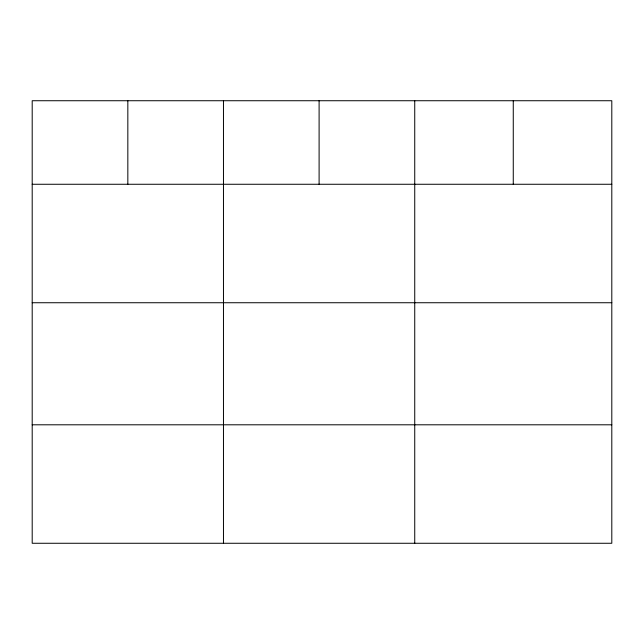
<?xml version="1.0" encoding="UTF-8"?>
<svg xmlns="http://www.w3.org/2000/svg" width="644" height="644" viewBox="0 0 644 644"><rect width="100%" height="100%" fill="white"/><g stroke="black" fill="none" stroke-linecap="round" stroke-linejoin="round"><path stroke-width="0.97" d="M611.8 302.736L611.8 100.73L32.2 100.73L32.2 543.27L611.8 543.27L611.8 302.736L32.2 302.736M32.2 184.265L611.8 184.265M32.2 424.799L611.8 424.799M513.268 100.73L513.268 184.265M414.736 100.73L414.736 543.27M319.102 100.73L319.102 184.265M223.468 100.73L223.468 543.27M127.834 100.73L127.834 184.265"/></g></svg>
